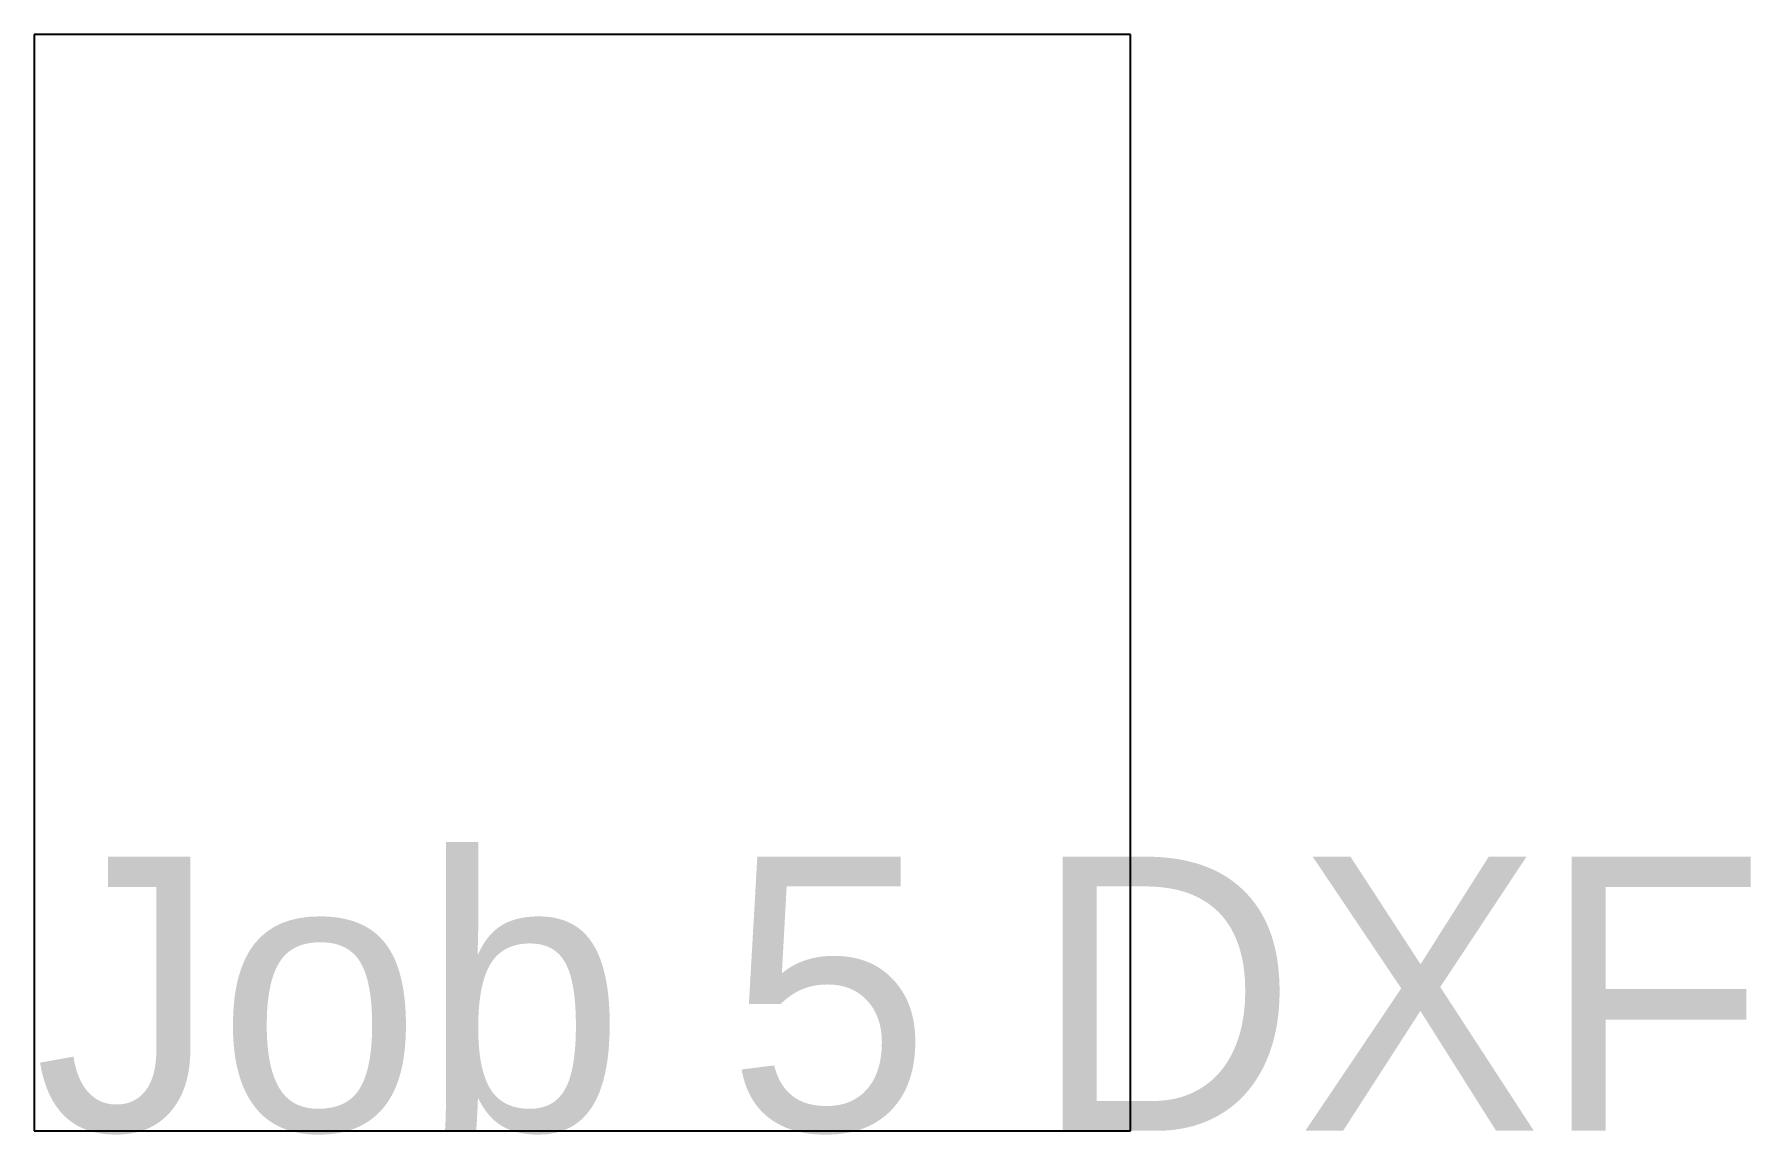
# Model space of a CAD drawing. Header units: metres. Extents: x 0 to 15.7, y 0 to 10.
import ezdxf

# ---------------------------------------------------------------- set-up
doc = ezdxf.new("R2010")
doc.units = ezdxf.units.M

msp = doc.modelspace()

# ---------------------------------------------------------------- linework, layer by layer
for p, q in [((10, 10), (0, 10)), ((0, 10), (0, 0)), ((10, 0), (10, 10)), ((0, 0), (10, 0))]:
    msp.add_line(p, q)

# ---------------------------------------------------------------- texts
msp.add_text('Job 5 DXF', height=2.5).set_placement((0, 0))

doc.saveas('drawing.dxf')
